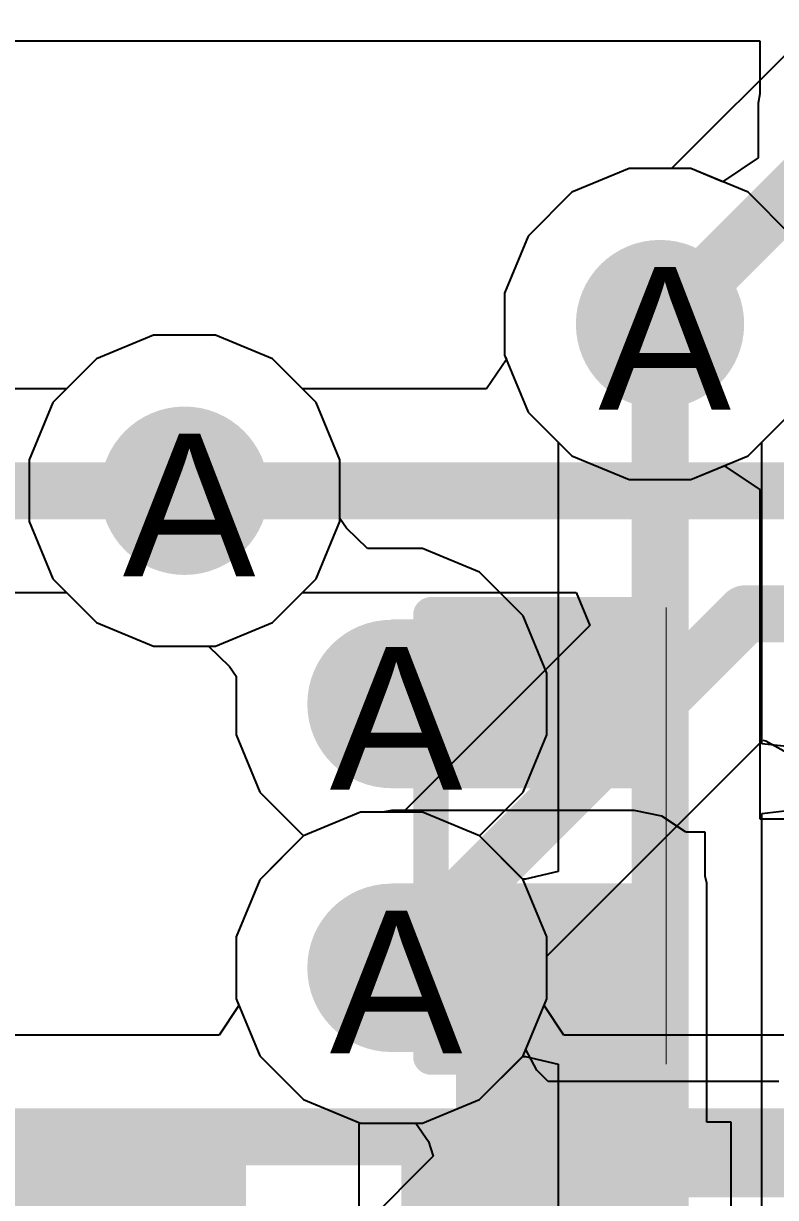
# Model space of a CAD drawing. Header units: inches. Extents: x 0 to 5271, y 0 to 5417.
# Drawn here: x 116.909 to 119.59, y 50.609 to 54.792 of the extents above; entities that cross this region are included whole.
import ezdxf

# ---------------------------------------------------------------- set-up
doc = ezdxf.new("R2010")
doc.units = ezdxf.units.IN
for name, color, linetype in [('Bottom Layer', 5, 'Continuous'), ('Bottom Overlay', 54, 'Continuous'), ('Bottom Paste', 16, 'Continuous'), ('Bottom Solder', 6, 'Continuous'), ('Drill Drawing', 1, 'Continuous'), ('L2_GND1', 16, 'Continuous'), ('L3_SIG1', 76, 'Continuous'), ('L4_PWR', 90, 'Continuous'), ('L5_GND2', 156, 'Continuous'), ('L6_SIG2', 130, 'Continuous'), ('L7_GND3', 216, 'Continuous'), ('Top Layer', 1, 'Continuous'), ('Via Holes', 16, 'Continuous')]:
    doc.layers.add(name, color=color, linetype=linetype)
doc.styles.add('Arial', font='', dxfattribs={"height": 0.2})
doc.styles.get('Arial').set_extended_font_data('Arial')

# ---------------------------------------------------------------- blocks, each defined once
blk = doc.blocks.new('RES_0402_B_483')
at = {"layer": 'Bottom Layer'}
for points in [[(-0.2413, 0.3175), (-0.2413, -0.3175), (-0.6985, -0.3175), (-0.6985, 0.3175)], [(0.6985, 0.3175), (0.6985, -0.3175), (0.2413, -0.3175), (0.2413, 0.3175)]]:
    blk.add_hatch(color=5, dxfattribs=at).paths.add_polyline_path(points)
at = {"layer": 'Bottom Paste'}
for points in [[(-0.2413, 0.3175), (-0.2413, -0.3175), (-0.6985, -0.3175), (-0.6985, 0.3175)], [(0.6985, 0.3175), (0.6985, -0.3175), (0.2413, -0.3175), (0.2413, 0.3175)]]:
    blk.add_hatch(color=16, dxfattribs=at).paths.add_polyline_path(points)
at = {"layer": 'Bottom Solder'}
for points in [[(-0.1863, 0.3725), (-0.1863, -0.3725), (-0.7535, -0.3725), (-0.7535, 0.3725)], [(0.7535, 0.3725), (0.7535, -0.3725), (0.1863, -0.3725), (0.1863, 0.3725)]]:
    blk.add_hatch(color=6, dxfattribs=at).paths.add_polyline_path(points)
at = {"layer": 'Bottom Overlay'}
for points in [[(-0.7874, -0.4064, 0.127, 0.127, 0), (-0.7874, 0.4064, 0.127, 0.127, 0)], [(0.7874, 0.4064, 0.127, 0.127, 0), (-0.7874, 0.4064, 0.127, 0.127, 0)], [(0.7874, -0.4064, 0.127, 0.127, 0), (0.7874, 0.4064, 0.127, 0.127, 0)], [(0.8128, 0.4318, 0.00323, 0.00323, 0), (-0.8128, 0.4318, 0.00323, 0.00323, 0)], [(0.7874, -0.4064, 0.127, 0.127, 0), (-0.7874, -0.4064, 0.127, 0.127, 0)]]:
    blk.add_lwpolyline(points, format="xyseb", dxfattribs=at)
for points in [[(-0.8192, 0.4064, 0.0635, 0.0635, 1), (-0.7557, 0.4064, 0.0635, 0.0635, 1)], [(-0.8192, 0.4064, 0.0635, 0.0635, 1), (-0.7557, 0.4064, 0.0635, 0.0635, 1)], [(0.7556, 0.4064, 0.0635, 0.0635, 1), (0.8191, 0.4064, 0.0635, 0.0635, 1)], [(0.7556, 0.4064, 0.0635, 0.0635, 1), (0.8191, 0.4064, 0.0635, 0.0635, 1)], [(-0.8136, 0.4318, 0.00161, 0.00161, 1), (-0.812, 0.4318, 0.00161, 0.00161, 1)], [(0.812, 0.4318, 0.00161, 0.00161, 1), (0.8136, 0.4318, 0.00161, 0.00161, 1)], [(-0.8192, -0.4064, 0.0635, 0.0635, 1), (-0.7557, -0.4064, 0.0635, 0.0635, 1)], [(-0.8192, -0.4064, 0.0635, 0.0635, 1), (-0.7557, -0.4064, 0.0635, 0.0635, 1)], [(0.7556, -0.4064, 0.0635, 0.0635, 1), (0.8191, -0.4064, 0.0635, 0.0635, 1)], [(0.7556, -0.4064, 0.0635, 0.0635, 1), (0.8191, -0.4064, 0.0635, 0.0635, 1)]]:
    blk.add_lwpolyline(points, format="xyseb", close=True, dxfattribs=at)
blk = doc.blocks.new('SOT_23_B_507')
at = {"layer": 'Bottom Layer'}
for points in [[(-1.36, 1.46), (-0.54, 1.46), (-0.54, 0.54), (-1.36, 0.54)], [(0.54, 1.46), (1.36, 1.46), (1.36, 0.54), (0.54, 0.54)], [(-0.41, -0.54), (0.41, -0.54), (0.41, -1.46), (-0.41, -1.46)]]:
    blk.add_hatch(color=5, dxfattribs=at).paths.add_polyline_path(points)
at = {"layer": 'Bottom Paste'}
for points in [[(-1.36, 1.46), (-0.54, 1.46), (-0.54, 0.54), (-1.36, 0.54)], [(0.54, 1.46), (1.36, 1.46), (1.36, 0.54), (0.54, 0.54)], [(-0.41, -0.54), (0.41, -0.54), (0.41, -1.46), (-0.41, -1.46)]]:
    blk.add_hatch(color=16, dxfattribs=at).paths.add_polyline_path(points)
at = {"layer": 'Bottom Solder'}
for points in [[(-1.4616, 1.5616), (-0.4384, 1.5616), (-0.4384, 0.4384), (-1.4616, 0.4384)], [(0.4384, 1.5616), (1.4616, 1.5616), (1.4616, 0.4384), (0.4384, 0.4384)], [(-0.5116, -0.4384), (0.5116, -0.4384), (0.5116, -1.5616), (-0.5116, -1.5616)]]:
    blk.add_hatch(color=6, dxfattribs=at).paths.add_polyline_path(points)
at = {"layer": 'Bottom Overlay'}
for points in [[(-1.6764, 1.2954, 0.127, 0.127, 0), (-1.5494, 1.1684, 0.127, 0.127, 0)], [(-1.6764, 1.0414, 0.127, 0.127, 0), (-1.6764, 1.2954, 0.127, 0.127, 0)], [(-1.6764, 1.0414, 0.127, 0.127, 0), (-1.5494, 1.1684, 0.127, 0.127, 0)], [(-0.3302, 0.7874, 0.127, 0.127, 0), (0.3302, 0.7874, 0.127, 0.127, 0)], [(-1.5494, -0.8128, 0.127, 0.127, 0), (-1.5494, 0.5842, 0.127, 0.127, 0)], [(1.5494, -0.8128, 0.127, 0.127, 0), (1.5494, 0.5842, 0.127, 0.127, 0)], [(-1.5494, -0.8128, 0.127, 0.127, 0), (-0.5588, -0.8128, 0.127, 0.127, 0)], [(0.5588, -0.8128, 0.127, 0.127, 0), (1.5494, -0.8128, 0.127, 0.127, 0)]]:
    blk.add_lwpolyline(points, format="xyseb", dxfattribs=at)
for points in [[(-1.7082, 1.2954, 0.0635, 0.0635, 1), (-1.6447, 1.2954, 0.0635, 0.0635, 1)], [(-1.7082, 1.2954, 0.0635, 0.0635, 1), (-1.6447, 1.2954, 0.0635, 0.0635, 1)], [(-1.5812, 1.1684, 0.0635, 0.0635, 1), (-1.5177, 1.1684, 0.0635, 0.0635, 1)], [(-1.5812, 1.1684, 0.0635, 0.0635, 1), (-1.5177, 1.1684, 0.0635, 0.0635, 1)], [(-1.7082, 1.0414, 0.0635, 0.0635, 1), (-1.6447, 1.0414, 0.0635, 0.0635, 1)], [(-1.7082, 1.0414, 0.0635, 0.0635, 1), (-1.6447, 1.0414, 0.0635, 0.0635, 1)], [(-0.362, 0.7874, 0.0635, 0.0635, 1), (-0.2985, 0.7874, 0.0635, 0.0635, 1)], [(0.2984, 0.7874, 0.0635, 0.0635, 1), (0.3619, 0.7874, 0.0635, 0.0635, 1)], [(-1.5812, 0.5842, 0.0635, 0.0635, 1), (-1.5177, 0.5842, 0.0635, 0.0635, 1)], [(1.5176, 0.5842, 0.0635, 0.0635, 1), (1.5811, 0.5842, 0.0635, 0.0635, 1)], [(-1.5812, -0.8128, 0.0635, 0.0635, 1), (-1.5177, -0.8128, 0.0635, 0.0635, 1)], [(-1.5812, -0.8128, 0.0635, 0.0635, 1), (-1.5177, -0.8128, 0.0635, 0.0635, 1)], [(-0.5906, -0.8128, 0.0635, 0.0635, 1), (-0.5271, -0.8128, 0.0635, 0.0635, 1)], [(0.527, -0.8128, 0.0635, 0.0635, 1), (0.5905, -0.8128, 0.0635, 0.0635, 1)], [(1.5176, -0.8128, 0.0635, 0.0635, 1), (1.5811, -0.8128, 0.0635, 0.0635, 1)], [(1.5176, -0.8128, 0.0635, 0.0635, 1), (1.5811, -0.8128, 0.0635, 0.0635, 1)]]:
    blk.add_lwpolyline(points, format="xyseb", close=True, dxfattribs=at)
blk = doc.blocks.new('SOT_23_B_508')
at = {"layer": 'Bottom Layer'}
for points in [[(-1.36, 1.46), (-0.54, 1.46), (-0.54, 0.54), (-1.36, 0.54)], [(0.54, 1.46), (1.36, 1.46), (1.36, 0.54), (0.54, 0.54)], [(-0.41, -0.54), (0.41, -0.54), (0.41, -1.46), (-0.41, -1.46)]]:
    blk.add_hatch(color=5, dxfattribs=at).paths.add_polyline_path(points)
at = {"layer": 'Bottom Paste'}
for points in [[(-1.36, 1.46), (-0.54, 1.46), (-0.54, 0.54), (-1.36, 0.54)], [(0.54, 1.46), (1.36, 1.46), (1.36, 0.54), (0.54, 0.54)], [(-0.41, -0.54), (0.41, -0.54), (0.41, -1.46), (-0.41, -1.46)]]:
    blk.add_hatch(color=16, dxfattribs=at).paths.add_polyline_path(points)
at = {"layer": 'Bottom Solder'}
for points in [[(-1.4616, 1.5616), (-0.4384, 1.5616), (-0.4384, 0.4384), (-1.4616, 0.4384)], [(0.4384, 1.5616), (1.4616, 1.5616), (1.4616, 0.4384), (0.4384, 0.4384)], [(-0.5116, -0.4384), (0.5116, -0.4384), (0.5116, -1.5616), (-0.5116, -1.5616)]]:
    blk.add_hatch(color=6, dxfattribs=at).paths.add_polyline_path(points)
at = {"layer": 'Bottom Overlay'}
for points in [[(-1.6764, 1.2954, 0.127, 0.127, 0), (-1.5494, 1.1684, 0.127, 0.127, 0)], [(-1.6764, 1.0414, 0.127, 0.127, 0), (-1.6764, 1.2954, 0.127, 0.127, 0)], [(-1.6764, 1.0414, 0.127, 0.127, 0), (-1.5494, 1.1684, 0.127, 0.127, 0)], [(-0.3302, 0.7874, 0.127, 0.127, 0), (0.3302, 0.7874, 0.127, 0.127, 0)], [(-1.5494, -0.8128, 0.127, 0.127, 0), (-1.5494, 0.5842, 0.127, 0.127, 0)], [(1.5494, -0.8128, 0.127, 0.127, 0), (1.5494, 0.5842, 0.127, 0.127, 0)], [(-1.5494, -0.8128, 0.127, 0.127, 0), (-0.5588, -0.8128, 0.127, 0.127, 0)], [(0.5588, -0.8128, 0.127, 0.127, 0), (1.5494, -0.8128, 0.127, 0.127, 0)]]:
    blk.add_lwpolyline(points, format="xyseb", dxfattribs=at)
for points in [[(-1.7081, 1.2954, 0.0635, 0.0635, 1), (-1.6446, 1.2954, 0.0635, 0.0635, 1)], [(-1.7081, 1.2954, 0.0635, 0.0635, 1), (-1.6446, 1.2954, 0.0635, 0.0635, 1)], [(-1.5811, 1.1684, 0.0635, 0.0635, 1), (-1.5176, 1.1684, 0.0635, 0.0635, 1)], [(-1.5811, 1.1684, 0.0635, 0.0635, 1), (-1.5176, 1.1684, 0.0635, 0.0635, 1)], [(-1.7081, 1.0414, 0.0635, 0.0635, 1), (-1.6446, 1.0414, 0.0635, 0.0635, 1)], [(-1.7081, 1.0414, 0.0635, 0.0635, 1), (-1.6446, 1.0414, 0.0635, 0.0635, 1)], [(-0.3619, 0.7874, 0.0635, 0.0635, 1), (-0.2984, 0.7874, 0.0635, 0.0635, 1)], [(0.2985, 0.7874, 0.0635, 0.0635, 1), (0.362, 0.7874, 0.0635, 0.0635, 1)], [(-1.5811, 0.5842, 0.0635, 0.0635, 1), (-1.5176, 0.5842, 0.0635, 0.0635, 1)], [(1.5177, 0.5842, 0.0635, 0.0635, 1), (1.5812, 0.5842, 0.0635, 0.0635, 1)], [(-1.5811, -0.8128, 0.0635, 0.0635, 1), (-1.5176, -0.8128, 0.0635, 0.0635, 1)], [(-1.5811, -0.8128, 0.0635, 0.0635, 1), (-1.5176, -0.8128, 0.0635, 0.0635, 1)], [(-0.5905, -0.8128, 0.0635, 0.0635, 1), (-0.527, -0.8128, 0.0635, 0.0635, 1)], [(0.5271, -0.8128, 0.0635, 0.0635, 1), (0.5906, -0.8128, 0.0635, 0.0635, 1)], [(1.5177, -0.8128, 0.0635, 0.0635, 1), (1.5812, -0.8128, 0.0635, 0.0635, 1)], [(1.5177, -0.8128, 0.0635, 0.0635, 1), (1.5812, -0.8128, 0.0635, 0.0635, 1)]]:
    blk.add_lwpolyline(points, format="xyseb", close=True, dxfattribs=at)

msp = doc.modelspace()

# ---------------------------------------------------------------- hatches: boundary and pattern name
at = {"layer": 'Bottom Layer'}
h = msp.add_hatch(color=5, dxfattribs=at)
edge = h.paths.add_edge_path()
edge.add_arc((119.178, 53.721), 0.3, 0, 360)
h = msp.add_hatch(color=5, dxfattribs=at)
edge = h.paths.add_edge_path()
edge.add_arc((117.4829, 53.1274), 0.3, 0, 360)
h = msp.add_hatch(color=5, dxfattribs=at)
edge = h.paths.add_edge_path()
edge.add_arc((118.2206, 52.3676), 0.3, 0, 360)
for points in [[(119.0855, 52.0676), (119.0855, 52.6687), (118.2206, 52.6687), (118.2206, 52.0676)], [(119.0855, 51.1277), (119.0855, 51.7288), (118.2206, 51.7288), (118.2206, 51.1277)], [(118.4505, 50.1642), (119.0855, 50.1642), (119.0855, 51.6564), (118.4505, 51.6564)]]:
    msp.add_hatch(color=5, dxfattribs=at).paths.add_polyline_path(points)
h = msp.add_hatch(color=5, dxfattribs=at)
edge = h.paths.add_edge_path()
edge.add_arc((118.2206, 51.4277), 0.3, 0, 360)
at = {"layer": 'L2_GND1'}
h = msp.add_hatch(color=16, dxfattribs=at)
edge = h.paths.add_edge_path()
edge.add_arc((119.178, 53.721), 0.3, 0, 360)
h = msp.add_hatch(color=16, dxfattribs=at)
edge = h.paths.add_edge_path()
edge.add_arc((117.4829, 53.1274), 0.3, 0, 360)
h = msp.add_hatch(color=16, dxfattribs=at)
edge = h.paths.add_edge_path()
edge.add_arc((118.2206, 52.3676), 0.3, 0, 360)
h = msp.add_hatch(color=16, dxfattribs=at)
edge = h.paths.add_edge_path()
edge.add_arc((118.2206, 51.4277), 0.3, 0, 360)
at = {"layer": 'L3_SIG1'}
h = msp.add_hatch(color=76, dxfattribs=at)
edge = h.paths.add_edge_path()
edge.add_arc((119.178, 53.721), 0.3, 0, 360)
h = msp.add_hatch(color=76, dxfattribs=at)
edge = h.paths.add_edge_path()
edge.add_arc((117.4829, 53.1274), 0.3, 0, 360)
h = msp.add_hatch(color=76, dxfattribs=at)
edge = h.paths.add_edge_path()
edge.add_arc((118.2206, 52.3676), 0.3, 0, 360)
h = msp.add_hatch(color=76, dxfattribs=at)
edge = h.paths.add_edge_path()
edge.add_arc((118.2206, 51.4277), 0.3, 0, 360)
at = {"layer": 'L4_PWR'}
h = msp.add_hatch(color=90, dxfattribs=at)
edge = h.paths.add_edge_path()
edge.add_arc((119.178, 53.721), 0.3, 0, 360)
h = msp.add_hatch(color=90, dxfattribs=at)
edge = h.paths.add_edge_path()
edge.add_arc((117.4829, 53.1274), 0.3, 0, 360)
h = msp.add_hatch(color=90, dxfattribs=at)
edge = h.paths.add_edge_path()
edge.add_arc((118.2206, 52.3676), 0.3, 0, 360)
h = msp.add_hatch(color=90, dxfattribs=at)
edge = h.paths.add_edge_path()
edge.add_arc((118.2206, 51.4277), 0.3, 0, 360)
at = {"layer": 'L5_GND2'}
h = msp.add_hatch(color=156, dxfattribs=at)
edge = h.paths.add_edge_path()
edge.add_arc((119.178, 53.721), 0.3, 0, 360)
h = msp.add_hatch(color=156, dxfattribs=at)
edge = h.paths.add_edge_path()
edge.add_arc((117.4829, 53.1274), 0.3, 0, 360)
h = msp.add_hatch(color=156, dxfattribs=at)
edge = h.paths.add_edge_path()
edge.add_arc((118.2206, 52.3676), 0.3, 0, 360)
h = msp.add_hatch(color=156, dxfattribs=at)
edge = h.paths.add_edge_path()
edge.add_arc((118.2206, 51.4277), 0.3, 0, 360)
at = {"layer": 'L6_SIG2'}
h = msp.add_hatch(color=130, dxfattribs=at)
edge = h.paths.add_edge_path()
edge.add_arc((119.178, 53.721), 0.3, 0, 360)
h = msp.add_hatch(color=130, dxfattribs=at)
edge = h.paths.add_edge_path()
edge.add_arc((117.4829, 53.1274), 0.3, 0, 360)
h = msp.add_hatch(color=130, dxfattribs=at)
edge = h.paths.add_edge_path()
edge.add_arc((118.2206, 52.3676), 0.3, 0, 360)
h = msp.add_hatch(color=130, dxfattribs=at)
edge = h.paths.add_edge_path()
edge.add_arc((118.2206, 51.4277), 0.3, 0, 360)
at = {"layer": 'L7_GND3'}
h = msp.add_hatch(color=216, dxfattribs=at)
edge = h.paths.add_edge_path()
edge.add_arc((119.178, 53.721), 0.3, 0, 360)
h = msp.add_hatch(color=216, dxfattribs=at)
edge = h.paths.add_edge_path()
edge.add_arc((117.4829, 53.1274), 0.3, 0, 360)
h = msp.add_hatch(color=216, dxfattribs=at)
edge = h.paths.add_edge_path()
edge.add_arc((118.2206, 52.3676), 0.3, 0, 360)
h = msp.add_hatch(color=216, dxfattribs=at)
edge = h.paths.add_edge_path()
edge.add_arc((118.2206, 51.4277), 0.3, 0, 360)
at = {"layer": 'Top Layer'}
h = msp.add_hatch(color=1, dxfattribs=at)
edge = h.paths.add_edge_path()
edge.add_arc((119.178, 53.721), 0.3, 0, 360)
h = msp.add_hatch(color=1, dxfattribs=at)
edge = h.paths.add_edge_path()
edge.add_arc((117.4829, 53.1274), 0.3, 0, 360)
h = msp.add_hatch(color=1, dxfattribs=at)
edge = h.paths.add_edge_path()
edge.add_arc((118.2206, 52.3676), 0.3, 0, 360)
h = msp.add_hatch(color=1, dxfattribs=at)
edge = h.paths.add_edge_path()
edge.add_arc((118.2206, 51.4277), 0.3, 0, 360)
at = {"layer": 'Via Holes'}
h = msp.add_hatch(color=7, dxfattribs=at)
edge = h.paths.add_edge_path()
edge.add_arc((119.178, 53.721), 0.15, 0, 360)
h = msp.add_hatch(color=7, dxfattribs=at)
edge = h.paths.add_edge_path()
edge.add_arc((117.4829, 53.1274), 0.15, 0, 360)
h = msp.add_hatch(color=7, dxfattribs=at)
edge = h.paths.add_edge_path()
edge.add_arc((118.2206, 52.3676), 0.15, 0, 360)
h = msp.add_hatch(color=7, dxfattribs=at)
edge = h.paths.add_edge_path()
edge.add_arc((118.2206, 51.4277), 0.15, 0, 360)

# ---------------------------------------------------------------- linework, layer by layer
at = {"layer": 'Bottom Layer'}
for p, q in [((100.7509, 54.73), (119.534, 54.73)), ((119.534, 54.73), (119.534, 54.5416)), ((119.534, 54.5416), (119.5274, 54.5084)), ((119.5274, 54.5084), (119.5274, 54.3134)), ((119.5274, 54.3134), (119.4004, 54.2285)), ((119.0678, 54.275), (118.8641, 54.1907)), ((119.2882, 54.275), (119.0678, 54.275)), ((119.4004, 54.2285), (119.2882, 54.275)), ((118.8641, 54.1907), (118.7083, 54.0348)), ((118.7083, 54.0348), (118.624, 53.8312)), ((118.624, 53.8312), (118.624, 53.6108)), ((117.3727, 53.6814), (117.1691, 53.597)), ((117.5931, 53.6814), (117.3727, 53.6814)), ((117.7967, 53.597), (117.5931, 53.6814)), ((117.1691, 53.597), (117.062, 53.4899)), ((117.9526, 53.4412), (117.7967, 53.597)), ((118.624, 53.6108), (118.7083, 53.4072)), ((117.062, 53.4899), (99.3539, 53.4899)), ((118.0369, 53.2376), (117.9526, 53.4412)), ((118.7083, 53.4072), (118.8641, 53.2513)), ((118.8641, 53.2513), (119.0678, 53.167)), ((118.0369, 53.0172), (118.0369, 53.2376)), ((119.2882, 53.167), (119.407, 53.2162)), ((119.407, 53.2162), (119.534, 53.1314)), ((119.0678, 53.167), (119.2882, 53.167)), ((119.534, 53.1314), (119.534, 51.959)), ((117.9526, 52.8135), (118.0369, 53.0172)), ((117.7967, 52.6577), (117.9526, 52.8135)), ((99.3539, 52.7648), (117.062, 52.7648)), ((117.062, 52.7648), (117.1691, 52.6577)), ((117.1691, 52.6577), (117.3727, 52.5734)), ((117.5931, 52.5734), (117.7967, 52.6577)), ((117.3727, 52.5734), (117.5931, 52.5734)), ((118.1104, 51.9817), (117.9068, 51.8974)), ((118.1901, 51.9817), (118.1104, 51.9817)), ((118.2206, 51.9878), (118.1901, 51.9817)), ((119.0855, 51.9878), (118.2206, 51.9878)), ((119.1846, 51.9681), (119.0855, 51.9878)), ((119.2686, 51.912), (119.1846, 51.9681)), ((119.534, 51.959), (119.6754, 51.959)), ((119.2696, 51.9104), (119.2686, 51.912)), ((119.3395, 51.9104), (119.2696, 51.9104)), ((119.3395, 51.7538), (119.3395, 51.9104)), ((117.9068, 51.8974), (117.7509, 51.7416)), ((117.7509, 51.7416), (117.6666, 51.5379)), ((119.3444, 51.7288), (119.3395, 51.7538)), ((119.3444, 50.8782), (119.3444, 51.7288)), ((117.6666, 51.5379), (117.6666, 51.3175)), ((117.6666, 51.3175), (117.7509, 51.1139)), ((117.7509, 51.1139), (117.9068, 50.9581)), ((117.9068, 50.9581), (118.104, 50.8764)), ((118.104, 50.8764), (118.104, 49.4502)), ((119.432, 50.8782), (119.3444, 50.8782)), ((119.432, 49.4502), (119.432, 50.8782))]:
    msp.add_line(p, q, dxfattribs=at)
msp.add_lwpolyline([(98.933, 53.1274, 0.2032, 0.2032, 0), (117.4829, 53.1274, 0.2032, 0.2032, 0)], format="xyseb", dxfattribs=at)
msp.add_lwpolyline([(117.4321, 53.1274, 0.1016, 0.1016, 1), (117.5337, 53.1274, 0.1016, 0.1016, 1)], format="xyseb", close=True, dxfattribs=at)
at = {"layer": 'L2_GND1'}
for p, q in [((119.0678, 54.275), (118.8641, 54.1907)), ((119.2882, 54.275), (119.0678, 54.275)), ((119.4918, 54.1907), (119.2882, 54.275)), ((118.8641, 54.1907), (118.7083, 54.0348)), ((119.6476, 54.0348), (119.4918, 54.1907)), ((118.7083, 54.0348), (118.624, 53.8312)), ((118.624, 53.8312), (118.624, 53.6108)), ((117.3727, 53.6814), (117.1691, 53.597)), ((117.5931, 53.6814), (117.3727, 53.6814)), ((117.7967, 53.597), (117.5931, 53.6814)), ((117.1691, 53.597), (117.0133, 53.4412)), ((117.9526, 53.4412), (117.7967, 53.597)), ((118.624, 53.6108), (118.7083, 53.4072)), ((117.0133, 53.4412), (116.9289, 53.2376)), ((118.0369, 53.2376), (117.9526, 53.4412)), ((118.7083, 53.4072), (118.8641, 53.2513)), ((119.4918, 53.2513), (119.6476, 53.4072)), ((118.8641, 53.2513), (119.0678, 53.167)), ((119.2882, 53.167), (119.4918, 53.2513)), ((116.9289, 53.2376), (116.9289, 53.0172)), ((118.0369, 53.0172), (118.0369, 53.2376)), ((119.0678, 53.167), (119.2882, 53.167)), ((116.9289, 53.0172), (117.0133, 52.8135)), ((117.9526, 52.8135), (118.0369, 53.0172)), ((117.0133, 52.8135), (117.1691, 52.6577)), ((117.7967, 52.6577), (117.9526, 52.8135)), ((117.1691, 52.6577), (117.3727, 52.5734)), ((117.5931, 52.5734), (117.7967, 52.6577)), ((117.3727, 52.5734), (117.5931, 52.5734)), ((118.1104, 51.9817), (117.9068, 51.8974)), ((118.3308, 51.9817), (118.1104, 51.9817)), ((118.5344, 51.8974), (118.3308, 51.9817)), ((117.9068, 51.8974), (117.7509, 51.7416)), ((118.6902, 51.7416), (118.5344, 51.8974)), ((117.7509, 51.7416), (117.6666, 51.5379)), ((118.7746, 51.5379), (118.6902, 51.7416)), ((117.6666, 51.5379), (117.6666, 51.3175)), ((118.7746, 51.3175), (118.7746, 51.5379)), ((117.6666, 51.3175), (117.7509, 51.1139)), ((118.6902, 51.1139), (118.7746, 51.3175)), ((117.7509, 51.1139), (117.9068, 50.9581)), ((118.5344, 50.9581), (118.6902, 51.1139)), ((117.9068, 50.9581), (118.1104, 50.8737)), ((118.3308, 50.8737), (118.5344, 50.9581)), ((118.1104, 50.8737), (118.3308, 50.8737))]:
    msp.add_line(p, q, dxfattribs=at)
at = {"layer": 'L3_SIG1'}
for p, q in [((119.0678, 54.275), (118.8641, 54.1907)), ((119.2882, 54.275), (119.0678, 54.275)), ((119.4918, 54.1907), (119.2882, 54.275)), ((118.8641, 54.1907), (118.7083, 54.0348)), ((119.6476, 54.0348), (119.4918, 54.1907)), ((118.7083, 54.0348), (118.624, 53.8312)), ((118.624, 53.8312), (118.624, 53.6108)), ((117.3727, 53.6814), (117.1691, 53.597)), ((117.5931, 53.6814), (117.3727, 53.6814)), ((117.7967, 53.597), (117.5931, 53.6814)), ((117.1691, 53.597), (117.0133, 53.4412)), ((117.9038, 53.4899), (117.7967, 53.597)), ((118.6303, 53.5955), (118.5597, 53.4899)), ((118.624, 53.6108), (118.6303, 53.5955)), ((118.5597, 53.4899), (117.9038, 53.4899)), ((117.0133, 53.4412), (116.9289, 53.2376)), ((116.9289, 53.2376), (116.9289, 53.0172)), ((116.9289, 53.0172), (117.0133, 52.8135)), ((117.0133, 52.8135), (117.1691, 52.6577)), ((117.7967, 52.6577), (117.9038, 52.7648)), ((117.9038, 52.7648), (118.879, 52.7648)), ((118.879, 52.7648), (118.9276, 52.6475)), ((117.1691, 52.6577), (117.3727, 52.5734)), ((117.5931, 52.5734), (117.7967, 52.6577)), ((118.9276, 52.6475), (118.2618, 51.9817)), ((117.3727, 52.5734), (117.5931, 52.5734)), ((118.7746, 51.469), (119.5444, 52.2388)), ((119.5444, 52.2388), (119.5549, 52.2365)), ((119.5549, 52.2365), (119.6618, 52.1766)), ((118.1104, 51.9817), (117.9068, 51.8974)), ((118.2618, 51.9817), (118.1104, 51.9817)), ((117.9068, 51.8974), (117.7509, 51.7416)), ((117.7509, 51.7416), (117.6666, 51.5379)), ((117.6666, 51.5379), (117.6666, 51.3175)), ((118.7746, 51.3175), (118.7746, 51.469)), ((117.6765, 51.2936), (117.606, 51.188)), ((117.6666, 51.3175), (117.6765, 51.2936)), ((118.7647, 51.2936), (118.7746, 51.3175)), ((118.8352, 51.188), (118.7647, 51.2936)), ((117.606, 51.188), (115.496, 51.188)), ((121.9392, 51.188), (118.8352, 51.188))]:
    msp.add_line(p, q, dxfattribs=at)
for points in [[(117.5083, 53.1274, 0.2032, 0.2032, 0), (123.251, 53.1274, 0.2032, 0.2032, 0)], [(118.2206, 51.4277, 0.2032, 0.2032, 0), (119.4816, 52.6888, 0.2032, 0.2032, 0)], [(119.4816, 52.6888, 0.2032, 0.2032, 0), (123.2418, 52.6888, 0.2032, 0.2032, 0)], [(115.3458, 50.8254, 0.2032, 0.2032, 0), (122.0894, 50.8254, 0.2032, 0.2032, 0)]]:
    msp.add_lwpolyline(points, format="xyseb", dxfattribs=at)
for points in [[(117.4575, 53.1274, 0.1016, 0.1016, 1), (117.5591, 53.1274, 0.1016, 0.1016, 1)], [(119.4308, 52.6888, 0.1016, 0.1016, 1), (119.5324, 52.6888, 0.1016, 0.1016, 1)], [(119.4308, 52.6888, 0.1016, 0.1016, 1), (119.5324, 52.6888, 0.1016, 0.1016, 1)], [(118.1698, 51.4277, 0.1016, 0.1016, 1), (118.2714, 51.4277, 0.1016, 0.1016, 1)]]:
    msp.add_lwpolyline(points, format="xyseb", close=True, dxfattribs=at)
at = {"layer": 'L4_PWR'}
for p, q in [((119.0678, 54.275), (118.8641, 54.1907)), ((119.2882, 54.275), (119.0678, 54.275)), ((119.4918, 54.1907), (119.2882, 54.275)), ((118.8641, 54.1907), (118.7083, 54.0348)), ((119.6476, 54.0348), (119.4918, 54.1907)), ((118.7083, 54.0348), (118.624, 53.8312)), ((118.624, 53.8312), (118.624, 53.6108)), ((117.3727, 53.6814), (117.1691, 53.597)), ((117.5931, 53.6814), (117.3727, 53.6814)), ((117.7967, 53.597), (117.5931, 53.6814)), ((117.1691, 53.597), (117.0133, 53.4412)), ((117.9526, 53.4412), (117.7967, 53.597)), ((118.624, 53.6108), (118.7083, 53.4072)), ((117.0133, 53.4412), (116.9289, 53.2376)), ((118.0369, 53.2376), (117.9526, 53.4412)), ((118.7083, 53.4072), (118.8641, 53.2513)), ((119.4918, 53.2513), (119.6476, 53.4072)), ((118.8641, 53.2513), (119.0678, 53.167)), ((119.2882, 53.167), (119.4918, 53.2513)), ((116.9289, 53.2376), (116.9289, 53.0172)), ((118.0369, 53.0286), (118.0369, 53.2376)), ((119.0678, 53.167), (119.2882, 53.167)), ((116.9289, 53.0172), (117.0133, 52.8135)), ((118.0608, 52.9939), (118.0369, 53.0286)), ((118.1348, 52.9216), (118.0608, 52.9939)), ((118.3308, 52.9216), (118.1348, 52.9216)), ((118.5344, 52.8373), (118.3308, 52.9216)), ((118.6902, 52.6814), (118.5344, 52.8373)), ((117.0133, 52.8135), (117.1691, 52.6577)), ((118.7746, 52.4778), (118.6902, 52.6814)), ((117.1691, 52.6577), (117.3727, 52.5734)), ((117.3727, 52.5734), (117.5687, 52.5734)), ((117.5687, 52.5734), (117.6427, 52.5011)), ((117.6427, 52.5011), (117.6666, 52.4663)), ((117.6666, 52.4663), (117.6666, 52.2574)), ((118.7746, 52.2574), (118.7746, 52.4778)), ((117.6666, 52.2574), (117.7509, 52.0538)), ((118.6902, 52.0538), (118.7746, 52.2574)), ((117.7509, 52.0538), (117.8241, 51.9806)), ((118.6171, 51.9806), (118.6902, 52.0538)), ((117.8241, 51.9806), (117.9065, 51.8977)), ((118.5347, 51.8977), (118.6171, 51.9806)), ((117.9065, 51.8977), (117.8241, 51.8147)), ((118.6171, 51.8147), (118.5347, 51.8977)), ((117.8241, 51.8147), (117.7509, 51.7416)), ((118.6902, 51.7416), (118.6171, 51.8147)), ((117.7509, 51.7416), (117.6666, 51.5379)), ((118.7746, 51.5379), (118.6902, 51.7416)), ((117.6666, 51.5379), (117.6666, 51.3175)), ((118.7746, 51.3175), (118.7746, 51.5379)), ((117.6666, 51.3175), (117.7509, 51.1139)), ((118.6902, 51.1139), (118.7746, 51.3175)), ((117.7509, 51.1139), (117.9068, 50.9581)), ((118.5344, 50.9581), (118.6902, 51.1139)), ((117.9068, 50.9581), (118.1104, 50.8737)), ((118.3308, 50.8737), (118.5344, 50.9581)), ((118.1104, 50.8737), (118.3308, 50.8737))]:
    msp.add_line(p, q, dxfattribs=at)
at = {"layer": 'L5_GND2'}
for p, q in [((119.0678, 54.275), (118.8641, 54.1907)), ((119.2882, 54.275), (119.0678, 54.275)), ((119.4918, 54.1907), (119.2882, 54.275)), ((118.8641, 54.1907), (118.7083, 54.0348)), ((119.6476, 54.0348), (119.4918, 54.1907)), ((118.7083, 54.0348), (118.624, 53.8312)), ((118.624, 53.8312), (118.624, 53.6108)), ((117.3727, 53.6814), (117.1691, 53.597)), ((117.5931, 53.6814), (117.3727, 53.6814)), ((117.7967, 53.597), (117.5931, 53.6814)), ((117.1691, 53.597), (117.0133, 53.4412)), ((117.9526, 53.4412), (117.7967, 53.597)), ((118.624, 53.6108), (118.7083, 53.4072)), ((117.0133, 53.4412), (116.9289, 53.2376)), ((118.0369, 53.2376), (117.9526, 53.4412)), ((118.7083, 53.4072), (118.8641, 53.2513)), ((119.4918, 53.2513), (119.6476, 53.4072)), ((118.8641, 53.2513), (119.0678, 53.167)), ((119.2882, 53.167), (119.4918, 53.2513)), ((116.9289, 53.2376), (116.9289, 53.0172)), ((118.0369, 53.0172), (118.0369, 53.2376)), ((119.0678, 53.167), (119.2882, 53.167)), ((116.9289, 53.0172), (117.0133, 52.8135)), ((117.9526, 52.8135), (118.0369, 53.0172)), ((117.0133, 52.8135), (117.1691, 52.6577)), ((117.7967, 52.6577), (117.9526, 52.8135)), ((117.1691, 52.6577), (117.3727, 52.5734)), ((117.5931, 52.5734), (117.7967, 52.6577)), ((117.3727, 52.5734), (117.5931, 52.5734)), ((118.1104, 51.9817), (117.9068, 51.8974)), ((118.3308, 51.9817), (118.1104, 51.9817)), ((118.5344, 51.8974), (118.3308, 51.9817)), ((117.9068, 51.8974), (117.7509, 51.7416)), ((118.6902, 51.7416), (118.5344, 51.8974)), ((117.7509, 51.7416), (117.6666, 51.5379)), ((118.7746, 51.5379), (118.6902, 51.7416)), ((117.6666, 51.5379), (117.6666, 51.3175)), ((118.7746, 51.3175), (118.7746, 51.5379)), ((117.6666, 51.3175), (117.7509, 51.1139)), ((118.6902, 51.1139), (118.7746, 51.3175)), ((117.7509, 51.1139), (117.9068, 50.9581)), ((118.5344, 50.9581), (118.6902, 51.1139)), ((117.9068, 50.9581), (118.1104, 50.8737)), ((118.3308, 50.8737), (118.5344, 50.9581)), ((118.1104, 50.8737), (118.3308, 50.8737))]:
    msp.add_line(p, q, dxfattribs=at)
at = {"layer": 'L6_SIG2'}
for p, q in [((119.0678, 54.275), (118.8641, 54.1907)), ((119.2882, 54.275), (119.0678, 54.275)), ((119.4918, 54.1907), (119.2882, 54.275)), ((118.8641, 54.1907), (118.7083, 54.0348)), ((119.6476, 54.0348), (119.4918, 54.1907)), ((118.7083, 54.0348), (118.624, 53.8312)), ((118.624, 53.8312), (118.624, 53.6108)), ((117.3727, 53.6814), (117.1691, 53.597)), ((117.5931, 53.6814), (117.3727, 53.6814)), ((117.7967, 53.597), (117.5931, 53.6814)), ((117.1691, 53.597), (117.0133, 53.4412)), ((117.9526, 53.4412), (117.7967, 53.597)), ((118.624, 53.6108), (118.7083, 53.4072)), ((117.0133, 53.4412), (116.9289, 53.2376)), ((118.0369, 53.2376), (117.9526, 53.4412)), ((118.7083, 53.4072), (118.8154, 53.3001)), ((119.5405, 53.3001), (119.6476, 53.4072)), ((118.8154, 53.3001), (118.8154, 51.7713)), ((119.5405, 52.2262), (119.5405, 53.3001)), ((116.9289, 53.2376), (116.9289, 53.0172)), ((118.0369, 53.0172), (118.0369, 53.2376)), ((116.9289, 53.0172), (117.0133, 52.8135)), ((117.9526, 52.8135), (118.0369, 53.0172)), ((117.0133, 52.8135), (117.1691, 52.6577)), ((117.7967, 52.6577), (117.9526, 52.8135)), ((117.1691, 52.6577), (117.3727, 52.5734)), ((117.5931, 52.5734), (117.7967, 52.6577)), ((117.3727, 52.5734), (117.5931, 52.5734)), ((119.6618, 52.2123), (119.5405, 52.2262)), ((119.5405, 51.978), (119.6618, 51.9919)), ((118.1104, 51.9817), (117.9068, 51.8974)), ((118.3308, 51.9817), (118.1104, 51.9817)), ((118.5344, 51.8974), (118.3308, 51.9817)), ((119.5405, 49.679), (119.5405, 51.978)), ((117.9068, 51.8974), (117.7509, 51.7416)), ((118.6884, 51.7434), (118.5344, 51.8974)), ((117.7509, 51.7416), (117.6666, 51.5379)), ((118.699, 51.7436), (118.6884, 51.7434)), ((118.8154, 51.7713), (118.699, 51.7436)), ((117.6666, 51.5379), (117.6666, 51.3175)), ((117.6666, 51.3175), (117.7509, 51.1139)), ((117.7509, 51.1139), (117.9068, 50.9581)), ((118.5344, 50.9581), (118.6884, 51.1121)), ((118.6884, 51.1121), (118.699, 51.1119)), ((118.699, 51.1119), (118.8154, 51.0842)), ((118.8154, 51.0842), (118.8154, 49.5289)), ((117.9068, 50.9581), (118.1104, 50.8737)), ((118.3308, 50.8737), (118.5344, 50.9581)), ((118.1104, 50.8737), (118.3308, 50.8737))]:
    msp.add_line(p, q, dxfattribs=at)
msp.add_lwpolyline([(119.178, 49.5288, 0.2032, 0.2032, 0), (119.178, 53.721, 0.2032, 0.2032, 0)], format="xyseb", dxfattribs=at)
msp.add_lwpolyline([(119.1272, 53.721, 0.1016, 0.1016, 1), (119.2288, 53.721, 0.1016, 0.1016, 1)], format="xyseb", close=True, dxfattribs=at)
at = {"layer": 'L7_GND3'}
for p, q in [((119.0678, 54.275), (118.8641, 54.1907)), ((119.2882, 54.275), (119.0678, 54.275)), ((119.4918, 54.1907), (119.2882, 54.275)), ((118.8641, 54.1907), (118.7083, 54.0348)), ((119.6476, 54.0348), (119.4918, 54.1907)), ((118.7083, 54.0348), (118.624, 53.8312)), ((118.624, 53.8312), (118.624, 53.6108)), ((117.3727, 53.6814), (117.1691, 53.597)), ((117.5931, 53.6814), (117.3727, 53.6814)), ((117.7967, 53.597), (117.5931, 53.6814)), ((117.1691, 53.597), (117.0133, 53.4412)), ((117.9526, 53.4412), (117.7967, 53.597)), ((118.624, 53.6108), (118.7083, 53.4072)), ((117.0133, 53.4412), (116.9289, 53.2376)), ((118.0369, 53.2376), (117.9526, 53.4412)), ((118.7083, 53.4072), (118.8641, 53.2513)), ((119.4918, 53.2513), (119.6476, 53.4072)), ((118.8641, 53.2513), (119.0678, 53.167)), ((119.2882, 53.167), (119.4918, 53.2513)), ((116.9289, 53.2376), (116.9289, 53.0172)), ((118.0369, 53.0172), (118.0369, 53.2376)), ((119.0678, 53.167), (119.2882, 53.167)), ((116.9289, 53.0172), (117.0133, 52.8135)), ((117.9526, 52.8135), (118.0369, 53.0172)), ((117.0133, 52.8135), (117.1691, 52.6577)), ((117.7967, 52.6577), (117.9526, 52.8135)), ((117.1691, 52.6577), (117.3727, 52.5734)), ((117.5931, 52.5734), (117.7967, 52.6577)), ((117.3727, 52.5734), (117.5931, 52.5734)), ((118.1104, 51.9817), (117.9068, 51.8974)), ((118.3308, 51.9817), (118.1104, 51.9817)), ((118.5344, 51.8974), (118.3308, 51.9817)), ((117.9068, 51.8974), (117.7509, 51.7416)), ((118.6902, 51.7416), (118.5344, 51.8974)), ((117.7509, 51.7416), (117.6666, 51.5379)), ((118.7746, 51.5379), (118.6902, 51.7416)), ((117.6666, 51.5379), (117.6666, 51.3175)), ((118.7746, 51.3175), (118.7746, 51.5379)), ((117.6666, 51.3175), (117.7509, 51.1139)), ((118.6902, 51.1139), (118.7746, 51.3175)), ((117.7509, 51.1139), (117.9068, 50.9581)), ((118.5344, 50.9581), (118.6902, 51.1139)), ((117.9068, 50.9581), (118.1104, 50.8737)), ((118.3308, 50.8737), (118.5344, 50.9581)), ((118.1104, 50.8737), (118.3308, 50.8737))]:
    msp.add_line(p, q, dxfattribs=at)
at = {"layer": 'Top Layer'}
for p, q in [((121.1735, 56.2293), (119.2192, 54.275)), ((119.0678, 54.275), (118.8641, 54.1907)), ((119.2192, 54.275), (119.0678, 54.275)), ((118.8641, 54.1907), (118.7083, 54.0348)), ((118.7083, 54.0348), (118.624, 53.8312)), ((118.624, 53.8312), (118.624, 53.6108)), ((117.3727, 53.6814), (117.1691, 53.597)), ((117.5931, 53.6814), (117.3727, 53.6814)), ((117.7967, 53.597), (117.5931, 53.6814)), ((117.1691, 53.597), (117.0133, 53.4412)), ((117.9526, 53.4412), (117.7967, 53.597)), ((118.624, 53.6108), (118.7083, 53.4072)), ((117.0133, 53.4412), (116.9289, 53.2376)), ((118.0369, 53.2376), (117.9526, 53.4412)), ((118.7083, 53.4072), (118.8641, 53.2513)), ((119.4918, 53.2513), (119.6476, 53.4072)), ((118.8641, 53.2513), (119.0678, 53.167)), ((119.2882, 53.167), (119.4918, 53.2513)), ((116.9289, 53.2376), (116.9289, 53.0172)), ((118.0369, 53.0172), (118.0369, 53.2376)), ((119.0678, 53.167), (119.2882, 53.167)), ((116.9289, 53.0172), (117.0133, 52.8135)), ((117.9526, 52.8135), (118.0369, 53.0172)), ((117.0133, 52.8135), (117.1691, 52.6577)), ((117.7967, 52.6577), (117.9526, 52.8135)), ((117.1691, 52.6577), (117.3727, 52.5734)), ((117.5931, 52.5734), (117.7967, 52.6577)), ((117.3727, 52.5734), (117.5931, 52.5734)), ((118.1104, 51.9817), (117.9068, 51.8974)), ((118.3308, 51.9817), (118.1104, 51.9817)), ((118.5344, 51.8974), (118.3308, 51.9817)), ((117.9068, 51.8974), (117.7509, 51.7416)), ((118.6902, 51.7416), (118.5344, 51.8974)), ((117.7509, 51.7416), (117.6666, 51.5379)), ((118.7746, 51.5379), (118.6902, 51.7416)), ((117.6666, 51.5379), (117.6666, 51.3175)), ((118.7746, 51.3175), (118.7746, 51.5379)), ((117.6666, 51.3175), (117.7509, 51.1139)), ((118.6999, 51.1372), (118.7746, 51.3175)), ((117.7509, 51.1139), (117.9068, 50.9581)), ((118.7394, 51.0633), (118.6999, 51.1372)), ((118.7787, 51.0228), (118.7394, 51.0633)), ((119.6017, 51.0228), (118.7787, 51.0228)), ((117.9068, 50.9581), (118.1104, 50.8737)), ((118.1104, 50.8737), (118.3074, 50.8737)), ((118.3074, 50.8737), (118.3524, 50.8084)), ((118.3524, 50.8084), (118.3697, 50.7564)), ((118.3697, 50.7564), (117.9825, 50.3692))]:
    msp.add_line(p, q, dxfattribs=at)
for points in [[(119.178, 53.721, 0.2032, 0.2032, 0), (121.4299, 55.973, 0.2032, 0.2032, 0)], [(118.2206, 50.1312, 0.1524, 0.1524, 0), (118.7755, 50.6861, 0.1524, 0.1524, 0)], [(118.7755, 50.6861, 0.1524, 0.1524, 0), (120.2157, 50.6861, 0.1524, 0.1524, 0)]]:
    msp.add_lwpolyline(points, format="xyseb", dxfattribs=at)
for points in [[(119.1272, 53.721, 0.1016, 0.1016, 1), (119.2288, 53.721, 0.1016, 0.1016, 1)], [(118.7374, 50.6861, 0.0762, 0.0762, 1), (118.8136, 50.6861, 0.0762, 0.0762, 1)], [(118.7374, 50.6861, 0.0762, 0.0762, 1), (118.8136, 50.6861, 0.0762, 0.0762, 1)]]:
    msp.add_lwpolyline(points, format="xyseb", close=True, dxfattribs=at)

# ---------------------------------------------------------------- block references
at = {"rotation": 270}
msp.add_blockref('RES_0402_B_483', (118.768, 51.8977), dxfattribs=at)
for name, p in [('SOT_23_B_508', (116.2408, 49.1642)), ('SOT_23_B_507', (119.7179, 49.1642))]:
    msp.add_blockref(name, p)

# ---------------------------------------------------------------- texts
at = {"layer": 'Drill Drawing', "style": 'Arial'}
for p in [(118.9579, 53.4163), (117.2628, 52.8226), (118.0005, 52.0629), (118.0005, 51.123)]:
    msp.add_text('A', height=0.508, dxfattribs=at).set_placement(p)

doc.saveas('drawing.dxf')
